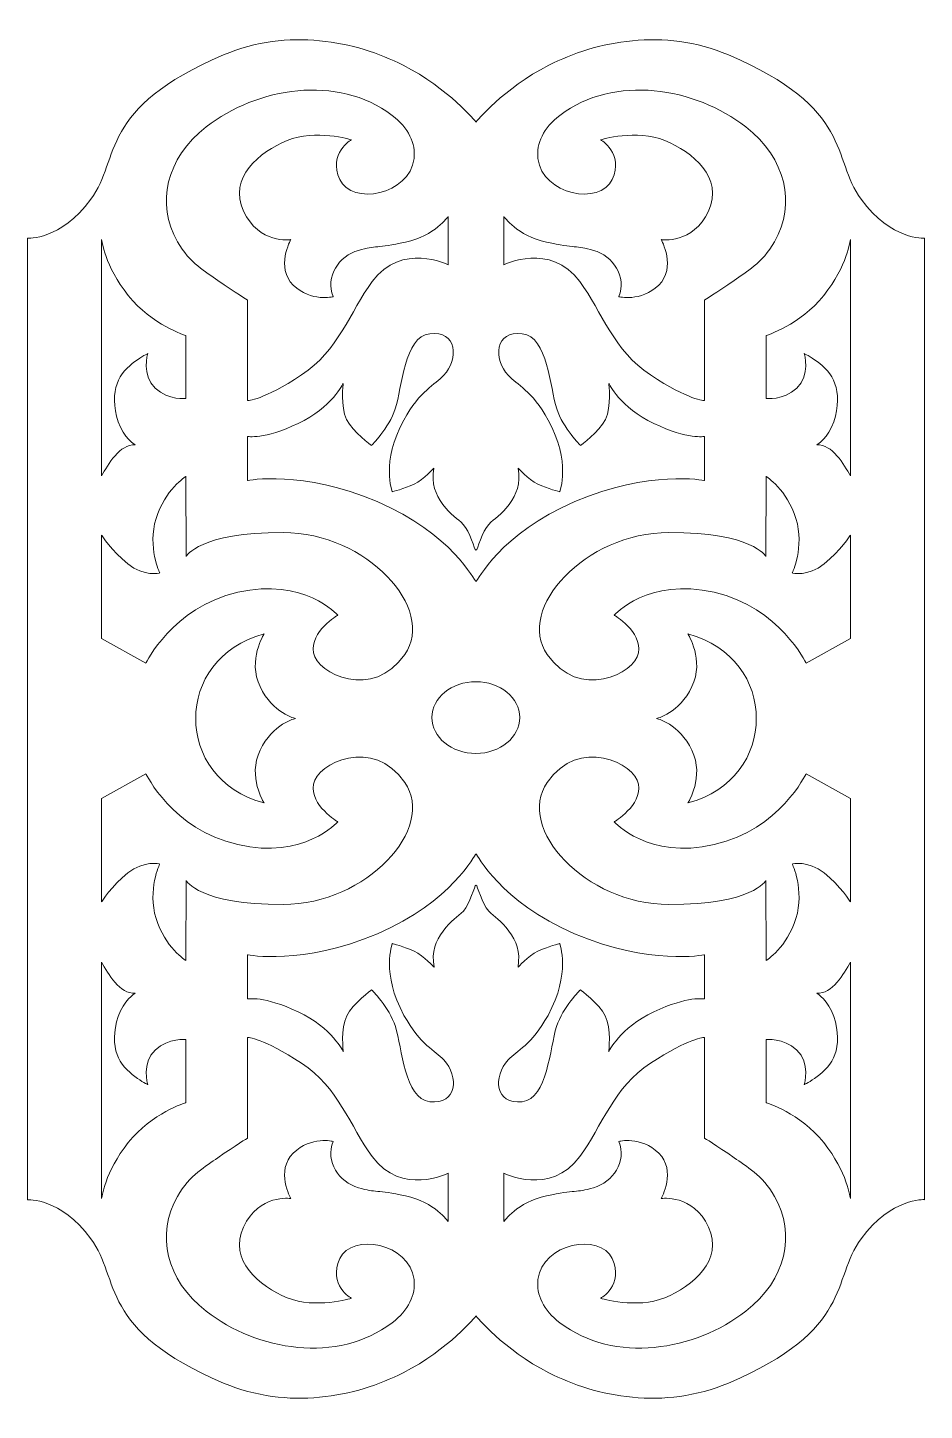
# Model space of a CAD drawing. Header units: millimetres. Extents: x -329 to 352, y -94 to 146.
# Drawn here: x 129.8 to 193.7, y -42.9 to 55.7 of the extents above; entities that cross this region are included whole.
import ezdxf

# ---------------------------------------------------------------- set-up
doc = ezdxf.new("R2010")
doc.units = ezdxf.units.MM
doc.header["$MEASUREMENT"] = 0
doc.layers.add('Layer 1', color=7, linetype='Continuous')

msp = doc.modelspace()

# ---------------------------------------------------------------- linework, layer by layer
at = {"layer": 'Layer 1', "lineweight": 9}
for points, knots in [([(161.7719, 48.9569), (161.7719, 48.9569), (159.8207, 51.3562), (156.5836, 53.0068), (156.5836, 53.0068), (153.18, 54.7407), (148.3749, 55.6844), (143.7888, 53.7413), (143.7888, 53.7413), (134.8371, 49.9479), (136.4673, 46.3799), (134.3217, 43.4518), (134.3217, 43.4518), (132.1775, 40.5248), (129.8195, 40.6737), (129.8195, 40.6762), (129.8195, 40.6762), (129.8195, 40.6762), (129.8195, -27.8409), (129.8195, -27.8409), (129.8195, -27.8409), (129.8195, -27.8409), (132.1775, -27.692), (134.3217, -30.6205), (134.3217, -30.6205), (136.4673, -33.5489), (134.8371, -37.1151), (143.7888, -40.9089), (143.7888, -40.9089), (148.3749, -42.8534), (153.18, -41.9093), (156.5836, -40.1744), (156.5836, -40.1744), (159.8207, -38.5248), (161.7719, -36.1259), (161.7719, -36.1259), (161.7719, -36.1259), (161.7719, -36.1259), (163.7231, -38.5248), (166.9602, -40.1744), (166.9602, -40.1744), (170.3642, -41.9093), (175.1693, -42.8534), (179.7555, -40.9089), (179.7555, -40.9089), (188.7072, -37.1151), (187.077, -33.5489), (189.2226, -30.6205), (189.2226, -30.6205), (191.3668, -27.692), (193.7244, -27.8395), (193.7244, -27.8395), (193.7244, -27.8395), (193.7244, -27.8395), (193.7244, 40.6748), (193.7244, 40.6748), (193.7244, 40.6748), (193.7244, 40.6723), (191.3668, 40.5248), (189.2226, 43.4518), (189.2226, 43.4518), (187.077, 46.3799), (188.7072, 49.9479), (179.7555, 53.7413), (179.7555, 53.7413), (175.1693, 55.6844), (170.3642, 54.7407), (166.9602, 53.0068), (166.9602, 53.0068), (163.7231, 51.3562), (161.7719, 48.9569), (161.7719, 48.9569)], [0, 0, 0, 0, 0.0526316, 0.0526316, 0.0526316, 0.0526316, 0.1052632, 0.1052632, 0.1052632, 0.1052632, 0.1578947, 0.1578947, 0.1578947, 0.1578947, 0.2105263, 0.2105263, 0.2105263, 0.2105263, 0.2631579, 0.2631579, 0.2631579, 0.2631579, 0.3157895, 0.3157895, 0.3157895, 0.3157895, 0.3684211, 0.3684211, 0.3684211, 0.3684211, 0.4210526, 0.4210526, 0.4210526, 0.4210526, 0.4736842, 0.4736842, 0.4736842, 0.4736842, 0.5263158, 0.5263158, 0.5263158, 0.5263158, 0.5789474, 0.5789474, 0.5789474, 0.5789474, 0.6315789, 0.6315789, 0.6315789, 0.6315789, 0.6842105, 0.6842105, 0.6842105, 0.6842105, 0.7368421, 0.7368421, 0.7368421, 0.7368421, 0.7894737, 0.7894737, 0.7894737, 0.7894737, 0.8421053, 0.8421053, 0.8421053, 0.8421053, 0.8947368, 0.8947368, 0.8947368, 0.8947368, 1, 1, 1, 1]), ([(159.7889, 38.7829), (159.7889, 38.7829), (159.7889, 42.2266), (159.7889, 42.2266), (159.7889, 42.2266), (159.7889, 42.2266), (158.841, 40.8445), (156.7406, 40.3912), (156.7406, 40.3912), (154.6405, 39.9379), (154.6917, 40.1859), (153.3934, 39.8137), (153.3934, 39.8137), (151.9961, 39.414), (151.0055, 37.9408), (151.602, 36.5146), (151.602, 36.5146), (151.602, 36.5146), (150.0269, 36.1025), (148.7496, 37.3401), (148.7496, 37.3401), (147.4736, 38.5776), (148.5651, 40.5771), (148.5651, 40.5771), (148.5651, 40.5771), (148.5651, 40.5771), (146.2995, 40.2466), (145.208, 42.6179), (145.208, 42.6179), (144.1165, 44.9896), (146.32, 46.8251), (148.3181, 47.6492), (148.3181, 47.6492), (150.3151, 48.4747), (152.8893, 47.6905), (152.8893, 47.6905), (152.8893, 47.6905), (152.8893, 47.6905), (151.2217, 46.7426), (152.0652, 44.8654), (152.0652, 44.8654), (152.9098, 42.9901), (157.0493, 43.7521), (157.358, 46.3496), (157.358, 46.3496), (157.4864, 47.4259), (156.9544, 48.5477), (155.7955, 49.4311), (155.7955, 49.4311), (151.9026, 52.3993), (146.1507, 51.4183), (142.5484, 48.6123), (142.5484, 48.6123), (139.6684, 46.369), (138.9519, 43.1403), (140.4925, 40.4325), (140.4925, 40.4325), (141.3786, 38.8754), (142.5153, 38.2883), (143.3806, 37.6752), (143.3806, 37.6752), (144.6457, 36.7792), (145.4959, 36.2722), (145.4959, 36.2722), (145.4959, 36.2722), (145.4959, 36.2722), (145.4959, 29.1024), (145.4959, 29.1024), (145.4959, 29.1024), (145.4959, 29.1024), (146.5736, 29.1214), (149.3475, 30.9364), (149.3475, 30.9364), (151.9382, 32.6301), (152.8036, 35.4358), (154.372, 37.587), (154.372, 37.587), (156.4499, 40.4368), (159.7889, 38.7829), (159.7889, 38.7829)], [0, 0, 0, 0, 0.047619, 0.047619, 0.047619, 0.047619, 0.0952381, 0.0952381, 0.0952381, 0.0952381, 0.1428571, 0.1428571, 0.1428571, 0.1428571, 0.1904762, 0.1904762, 0.1904762, 0.1904762, 0.2380952, 0.2380952, 0.2380952, 0.2380952, 0.2857143, 0.2857143, 0.2857143, 0.2857143, 0.3333333, 0.3333333, 0.3333333, 0.3333333, 0.3809524, 0.3809524, 0.3809524, 0.3809524, 0.4285714, 0.4285714, 0.4285714, 0.4285714, 0.4761905, 0.4761905, 0.4761905, 0.4761905, 0.5238095, 0.5238095, 0.5238095, 0.5238095, 0.5714286, 0.5714286, 0.5714286, 0.5714286, 0.6190476, 0.6190476, 0.6190476, 0.6190476, 0.6666667, 0.6666667, 0.6666667, 0.6666667, 0.7142857, 0.7142857, 0.7142857, 0.7142857, 0.7619048, 0.7619048, 0.7619048, 0.7619048, 0.8095238, 0.8095238, 0.8095238, 0.8095238, 0.8571429, 0.8571429, 0.8571429, 0.8571429, 0.9047619, 0.9047619, 0.9047619, 0.9047619, 1, 1, 1, 1]), ([(163.7549, 38.7829), (163.7549, 38.7829), (163.7549, 42.2266), (163.7549, 42.2266), (163.7549, 42.2266), (163.7549, 42.2266), (164.7031, 40.8445), (166.8032, 40.3912), (166.8032, 40.3912), (168.9033, 39.9379), (168.8525, 40.1859), (170.149, 39.8137), (170.149, 39.8137), (171.5477, 39.414), (172.5373, 37.9408), (171.9418, 36.5146), (171.9418, 36.5146), (171.9418, 36.5146), (173.5169, 36.1025), (174.7929, 37.3401), (174.7929, 37.3401), (176.0703, 38.5776), (174.9792, 40.5771), (174.9792, 40.5771), (174.9792, 40.5771), (174.9792, 40.5771), (177.2447, 40.2466), (178.3359, 42.6179), (178.3359, 42.6179), (179.4274, 44.9896), (177.2239, 46.8251), (175.2258, 47.6492), (175.2258, 47.6492), (173.2291, 48.4747), (170.6549, 47.6905), (170.6549, 47.6905), (170.6549, 47.6905), (170.6549, 47.6905), (172.3221, 46.7426), (171.4775, 44.8654), (171.4775, 44.8654), (170.634, 42.9901), (166.4945, 43.7521), (166.1859, 46.3496), (166.1859, 46.3496), (166.0578, 47.4259), (166.5894, 48.5477), (167.7487, 49.4311), (167.7487, 49.4311), (171.6416, 52.3993), (177.3933, 51.4183), (180.9955, 48.6123), (180.9955, 48.6123), (183.8756, 46.369), (184.5924, 43.1403), (183.0518, 40.4325), (183.0518, 40.4325), (182.1656, 38.8754), (181.0286, 38.2883), (180.1633, 37.6752), (180.1633, 37.6752), (178.8982, 36.7792), (178.048, 36.2722), (178.048, 36.2722), (178.048, 36.2722), (178.048, 36.2722), (178.048, 29.1024), (178.048, 29.1024), (178.048, 29.1024), (178.048, 29.1024), (176.9703, 29.1214), (174.1964, 30.9364), (174.1964, 30.9364), (171.6056, 32.6301), (170.7402, 35.4358), (169.1721, 37.587), (169.1721, 37.587), (167.0939, 40.4368), (163.7549, 38.7829), (163.7549, 38.7829)], [0, 0, 0, 0, 0.047619, 0.047619, 0.047619, 0.047619, 0.0952381, 0.0952381, 0.0952381, 0.0952381, 0.1428571, 0.1428571, 0.1428571, 0.1428571, 0.1904762, 0.1904762, 0.1904762, 0.1904762, 0.2380952, 0.2380952, 0.2380952, 0.2380952, 0.2857143, 0.2857143, 0.2857143, 0.2857143, 0.3333333, 0.3333333, 0.3333333, 0.3333333, 0.3809524, 0.3809524, 0.3809524, 0.3809524, 0.4285714, 0.4285714, 0.4285714, 0.4285714, 0.4761905, 0.4761905, 0.4761905, 0.4761905, 0.5238095, 0.5238095, 0.5238095, 0.5238095, 0.5714286, 0.5714286, 0.5714286, 0.5714286, 0.6190476, 0.6190476, 0.6190476, 0.6190476, 0.6666667, 0.6666667, 0.6666667, 0.6666667, 0.7142857, 0.7142857, 0.7142857, 0.7142857, 0.7619048, 0.7619048, 0.7619048, 0.7619048, 0.8095238, 0.8095238, 0.8095238, 0.8095238, 0.8571429, 0.8571429, 0.8571429, 0.8571429, 0.9047619, 0.9047619, 0.9047619, 0.9047619, 1, 1, 1, 1]), ([(141.0989, 33.7421), (141.0989, 33.7421), (141.0989, 29.2565), (141.0989, 29.2565), (141.0989, 29.2565), (141.0989, 29.2565), (139.8945, 29.0925), (138.9064, 29.9995), (138.9064, 29.9995), (137.9168, 30.9061), (138.3814, 32.4537), (138.3814, 32.4537), (138.3814, 32.4537), (138.3814, 32.4537), (136.6616, 31.6695), (136.1875, 30.3096), (136.1875, 30.3096), (135.9586, 29.6495), (135.9187, 28.6709), (136.2686, 27.603), (136.2686, 27.603), (136.6422, 26.4646), (137.4854, 25.9478), (137.4854, 25.9478), (137.4854, 25.9478), (136.3981, 26.0279), (135.5342, 24.5491), (135.089, 23.7415), (135.089, 23.7415), (135.089, 23.7415), (135.089, 40.5866), (135.089, 40.5866), (135.089, 40.5866), (135.089, 40.5866), (135.3027, 38.7004), (136.9908, 36.5975), (136.9908, 36.5975), (138.6788, 34.4946), (141.0989, 33.7421), (141.0989, 33.7421)], [0, 0, 0, 0, 0.0909091, 0.0909091, 0.0909091, 0.0909091, 0.1818182, 0.1818182, 0.1818182, 0.1818182, 0.2727273, 0.2727273, 0.2727273, 0.2727273, 0.3636364, 0.3636364, 0.3636364, 0.3636364, 0.4545455, 0.4545455, 0.4545455, 0.4545455, 0.5454545, 0.5454545, 0.5454545, 0.5454545, 0.6363636, 0.6363636, 0.6363636, 0.6363636, 0.7272727, 0.7272727, 0.7272727, 0.7272727, 0.8181818, 0.8181818, 0.8181818, 0.8181818, 1, 1, 1, 1]), ([(182.444, 29.2565), (182.444, 29.2565), (182.444, 33.7421), (182.444, 33.7421), (182.444, 33.7421), (182.444, 33.7421), (184.8637, 34.4946), (186.5531, 36.5975), (186.5531, 36.5975), (188.2412, 38.7004), (188.455, 40.5866), (188.455, 40.5866), (188.455, 40.5866), (188.455, 40.5866), (188.455, 23.7415), (188.455, 23.7415), (188.455, 23.7415), (188.0098, 24.5491), (187.1458, 26.0279), (186.0585, 25.9478), (186.0585, 25.9478), (186.0585, 25.9478), (186.902, 26.4646), (187.2739, 27.603), (187.2739, 27.603), (187.6252, 28.6709), (187.5854, 29.6495), (187.3568, 30.3096), (187.3568, 30.3096), (186.8826, 31.6695), (185.1628, 32.4537), (185.1628, 32.4537), (185.1628, 32.4537), (185.1628, 32.4537), (185.6271, 30.9061), (184.6379, 29.9995), (184.6379, 29.9995), (183.6498, 29.0925), (182.444, 29.2565), (182.444, 29.2565)], [0, 0, 0, 0, 0.0909091, 0.0909091, 0.0909091, 0.0909091, 0.1818182, 0.1818182, 0.1818182, 0.1818182, 0.2727273, 0.2727273, 0.2727273, 0.2727273, 0.3636364, 0.3636364, 0.3636364, 0.3636364, 0.4545455, 0.4545455, 0.4545455, 0.4545455, 0.5454545, 0.5454545, 0.5454545, 0.5454545, 0.6363636, 0.6363636, 0.6363636, 0.6363636, 0.7272727, 0.7272727, 0.7272727, 0.7272727, 0.8181818, 0.8181818, 0.8181818, 0.8181818, 1, 1, 1, 1]), ([(161.7719, 18.4432), (161.6618, 18.4432), (161.3338, 19.8007), (160.8596, 20.2882), (160.8596, 20.2882), (160.467, 20.6907), (159.9611, 20.9539), (159.4115, 21.7131), (159.4115, 21.7131), (158.8795, 22.4437), (158.586, 23.1379), (158.7691, 24.2986), (158.7691, 24.2986), (158.7691, 24.2986), (158.0787, 23.4935), (157.358, 23.1545), (157.358, 23.1545), (156.6376, 22.8144), (155.8036, 22.6077), (155.8036, 22.6077), (155.8036, 22.6077), (155.8036, 22.6077), (154.9795, 24.7519), (156.6277, 27.7216), (156.6277, 27.7216), (157.8116, 29.8548), (158.8449, 30.2351), (159.4651, 30.8991), (159.4651, 30.8991), (160.5732, 32.0858), (160.4158, 34.1196), (158.4703, 33.8758), (158.4703, 33.8758), (156.6457, 33.6472), (156.5078, 30.0379), (156.0202, 28.5249), (156.0202, 28.5249), (155.5665, 27.1233), (154.3209, 25.9065), (154.3209, 25.9065), (154.3209, 25.9065), (154.3209, 25.9065), (153.0022, 26.8548), (152.5503, 27.7629), (152.5503, 27.7629), (152.0966, 28.6695), (152.3019, 30.3191), (152.3019, 30.3191), (152.3019, 30.3191), (152.3019, 30.3191), (151.5195, 28.6282), (149.09, 27.4736), (149.09, 27.4736), (146.659, 26.3186), (145.485, 26.5542), (145.485, 26.5542), (145.485, 26.5542), (145.485, 26.5542), (145.485, 23.4124), (145.485, 23.4124), (145.485, 23.4124), (145.485, 23.4124), (149.4195, 24.1744), (154.7329, 21.906), (154.7329, 21.906), (160.0454, 19.638), (161.6936, 16.2161), (161.7719, 16.2161), (161.7719, 16.2161), (161.8506, 16.2161), (163.4973, 19.638), (168.8109, 21.906), (168.8109, 21.906), (174.1248, 24.1744), (178.0575, 23.4124), (178.0575, 23.4124), (178.0575, 23.4124), (178.0575, 23.4124), (178.0575, 26.5542), (178.0575, 26.5542), (178.0575, 26.5542), (178.0575, 26.5542), (176.8849, 26.3186), (174.4539, 27.4736), (174.4539, 27.4736), (172.0247, 28.6282), (171.2419, 30.3191), (171.2419, 30.3191), (171.2419, 30.3191), (171.2419, 30.3191), (171.4472, 28.6695), (170.9939, 27.7629), (170.9939, 27.7629), (170.542, 26.8548), (169.2229, 25.9065), (169.2229, 25.9065), (169.2229, 25.9065), (169.2229, 25.9065), (167.9773, 27.1233), (167.5239, 28.5249), (167.5239, 28.5249), (167.0361, 30.0379), (166.8981, 33.6472), (165.0739, 33.8758), (165.0739, 33.8758), (163.128, 34.1196), (162.971, 32.0858), (164.0787, 30.8991), (164.0787, 30.8991), (164.6989, 30.2351), (165.7325, 29.8548), (166.9161, 27.7216), (166.9161, 27.7216), (168.5643, 24.7519), (167.7402, 22.6077), (167.7402, 22.6077), (167.7402, 22.6077), (167.7402, 22.6077), (166.9066, 22.8144), (166.1859, 23.1545), (166.1859, 23.1545), (165.4651, 23.4935), (164.7748, 24.2986), (164.7748, 24.2986), (164.7748, 24.2986), (164.9578, 23.1379), (164.6633, 22.4437), (164.1327, 21.7131), (164.1327, 21.7131), (163.5827, 20.9539), (163.0768, 20.6907), (162.6842, 20.2882), (162.6842, 20.2882), (162.2101, 19.8007), (161.8809, 18.4432), (161.7719, 18.4432)], [0, 0, 0, 0, 0.0285714, 0.0285714, 0.0285714, 0.0285714, 0.0571429, 0.0571429, 0.0571429, 0.0571429, 0.0857143, 0.0857143, 0.0857143, 0.0857143, 0.1142857, 0.1142857, 0.1142857, 0.1142857, 0.1428571, 0.1428571, 0.1428571, 0.1428571, 0.1714286, 0.1714286, 0.1714286, 0.1714286, 0.2, 0.2, 0.2, 0.2, 0.2285714, 0.2285714, 0.2285714, 0.2285714, 0.2571429, 0.2571429, 0.2571429, 0.2571429, 0.2857143, 0.2857143, 0.2857143, 0.2857143, 0.3142857, 0.3142857, 0.3142857, 0.3142857, 0.3428571, 0.3428571, 0.3428571, 0.3428571, 0.3714286, 0.3714286, 0.3714286, 0.3714286, 0.4, 0.4, 0.4, 0.4, 0.4285714, 0.4285714, 0.4285714, 0.4285714, 0.4571429, 0.4571429, 0.4571429, 0.4571429, 0.4857143, 0.4857143, 0.4857143, 0.4857143, 0.5142857, 0.5142857, 0.5142857, 0.5142857, 0.5428571, 0.5428571, 0.5428571, 0.5428571, 0.5714286, 0.5714286, 0.5714286, 0.5714286, 0.6, 0.6, 0.6, 0.6, 0.6285714, 0.6285714, 0.6285714, 0.6285714, 0.6571429, 0.6571429, 0.6571429, 0.6571429, 0.6857143, 0.6857143, 0.6857143, 0.6857143, 0.7142857, 0.7142857, 0.7142857, 0.7142857, 0.7428571, 0.7428571, 0.7428571, 0.7428571, 0.7714286, 0.7714286, 0.7714286, 0.7714286, 0.8, 0.8, 0.8, 0.8, 0.8285714, 0.8285714, 0.8285714, 0.8285714, 0.8571429, 0.8571429, 0.8571429, 0.8571429, 0.8857143, 0.8857143, 0.8857143, 0.8857143, 0.9142857, 0.9142857, 0.9142857, 0.9142857, 0.9428571, 0.9428571, 0.9428571, 0.9428571, 1, 1, 1, 1]), ([(141.0989, 23.7112), (141.0989, 23.7112), (141.1098, 17.9994), (141.1098, 17.9994), (141.1098, 17.9994), (141.1098, 17.9994), (142.0538, 19.7287), (148.0246, 19.7082), (148.0246, 19.7082), (153.997, 19.6874), (158.9444, 14.2885), (156.6993, 11.0101), (156.6993, 11.0101), (154.4546, 7.7318), (150.4389, 9.6071), (150.1923, 11.1326), (150.1923, 11.1326), (149.9443, 12.6594), (151.9216, 13.8144), (151.9216, 13.8144), (151.9216, 13.8144), (151.9216, 13.8144), (149.4911, 16.5361), (144.796, 15.4432), (144.796, 15.4432), (140.1012, 14.3488), (138.2477, 10.3914), (138.2477, 10.3914), (138.2477, 10.3914), (138.2477, 10.3914), (135.089, 12.144), (135.089, 12.144), (135.089, 12.144), (135.089, 12.144), (135.089, 19.5248), (135.089, 19.5248), (135.089, 19.5248), (135.089, 19.5248), (135.8072, 18.3906), (136.9604, 17.4635), (136.9604, 17.4635), (138.114, 16.5346), (139.2355, 16.8239), (139.2355, 16.8239), (139.2355, 16.8239), (139.2355, 16.8239), (138.3497, 18.6594), (138.9684, 20.7002), (138.9684, 20.7002), (139.5858, 22.7411), (141.1003, 23.7112), (141.1003, 23.7112), (141.1003, 23.7112), (141.1003, 23.7112), (141.0989, 23.7112), (141.0989, 23.7112)], [0, 0, 0, 0, 0.0666667, 0.0666667, 0.0666667, 0.0666667, 0.1333333, 0.1333333, 0.1333333, 0.1333333, 0.2, 0.2, 0.2, 0.2, 0.2666667, 0.2666667, 0.2666667, 0.2666667, 0.3333333, 0.3333333, 0.3333333, 0.3333333, 0.4, 0.4, 0.4, 0.4, 0.4666667, 0.4666667, 0.4666667, 0.4666667, 0.5333333, 0.5333333, 0.5333333, 0.5333333, 0.6, 0.6, 0.6, 0.6, 0.6666667, 0.6666667, 0.6666667, 0.6666667, 0.7333333, 0.7333333, 0.7333333, 0.7333333, 0.8, 0.8, 0.8, 0.8, 0.8666667, 0.8666667, 0.8666667, 0.8666667, 1, 1, 1, 1]), ([(182.444, 23.7112), (182.444, 23.7112), (182.4345, 17.9994), (182.4345, 17.9994), (182.4345, 17.9994), (182.4345, 17.9994), (181.4904, 19.7287), (175.5179, 19.7082), (175.5179, 19.7082), (169.5454, 19.6874), (164.5998, 14.2885), (166.8445, 11.0101), (166.8445, 11.0101), (169.0892, 7.7318), (173.1049, 9.6071), (173.3515, 11.1326), (173.3515, 11.1326), (173.5998, 12.6594), (171.6222, 13.8144), (171.6222, 13.8144), (171.6222, 13.8144), (171.6222, 13.8144), (174.0517, 16.5361), (178.7479, 15.4432), (178.7479, 15.4432), (183.443, 14.3488), (185.2965, 10.3914), (185.2965, 10.3914), (185.2965, 10.3914), (185.2965, 10.3914), (188.455, 12.144), (188.455, 12.144), (188.455, 12.144), (188.455, 12.144), (188.455, 19.5248), (188.455, 19.5248), (188.455, 19.5248), (188.455, 19.5248), (187.7371, 18.3906), (186.5835, 17.4635), (186.5835, 17.4635), (185.4302, 16.5346), (184.3084, 16.8239), (184.3084, 16.8239), (184.3084, 16.8239), (184.3084, 16.8239), (185.1946, 18.6594), (184.5758, 20.7002), (184.5758, 20.7002), (183.9585, 22.7411), (182.444, 23.7112), (182.444, 23.7112)], [0, 0, 0, 0, 0.0714286, 0.0714286, 0.0714286, 0.0714286, 0.1428571, 0.1428571, 0.1428571, 0.1428571, 0.2142857, 0.2142857, 0.2142857, 0.2142857, 0.2857143, 0.2857143, 0.2857143, 0.2857143, 0.3571429, 0.3571429, 0.3571429, 0.3571429, 0.4285714, 0.4285714, 0.4285714, 0.4285714, 0.5, 0.5, 0.5, 0.5, 0.5714286, 0.5714286, 0.5714286, 0.5714286, 0.6428571, 0.6428571, 0.6428571, 0.6428571, 0.7142857, 0.7142857, 0.7142857, 0.7142857, 0.7857143, 0.7857143, 0.7857143, 0.7857143, 0.8571429, 0.8571429, 0.8571429, 0.8571429, 1, 1, 1, 1]), ([(146.6703, 12.4735), (146.6703, 12.4735), (145.4754, 10.6172), (146.3821, 8.721), (146.3821, 8.721), (147.2877, 6.8234), (148.915, 6.4321), (148.915, 6.453), (148.915, 6.453), (148.915, 6.4734), (147.2877, 6.0808), (146.3821, 4.1846), (146.3821, 4.1846), (145.4754, 2.287), (146.6703, 0.4321), (146.6703, 0.4321), (146.6703, 0.4321), (140.1714, 2.1314), (140.1714, 10.7731), (146.6703, 12.4735)], [0, 0, 0, 0, 0.1666667, 0.1666667, 0.1666667, 0.1666667, 0.3333333, 0.3333333, 0.3333333, 0.3333333, 0.5, 0.5, 0.5, 0.5, 0.6666667, 0.6666667, 0.6666667, 0.6666667, 1, 1, 1, 1]), ([(176.874, 12.4735), (176.874, 12.4735), (178.0688, 10.6172), (177.1618, 8.721), (177.1618, 8.721), (176.2566, 6.8234), (174.6292, 6.4321), (174.6292, 6.453), (174.6292, 6.453), (174.6292, 6.4734), (176.2566, 6.0808), (177.1618, 4.1846), (177.1618, 4.1846), (178.0688, 2.287), (176.874, 0.4321), (176.874, 0.4321), (176.874, 0.4321), (183.3728, 2.1314), (183.3728, 10.7731), (176.874, 12.4735)], [0, 0, 0, 0, 0.1666667, 0.1666667, 0.1666667, 0.1666667, 0.3333333, 0.3333333, 0.3333333, 0.3333333, 0.5, 0.5, 0.5, 0.5, 0.6666667, 0.6666667, 0.6666667, 0.6666667, 1, 1, 1, 1]), ([(161.7624, 9.0737), (163.4903, 9.0737), (164.8905, 7.93), (164.8905, 6.5189), (164.8905, 6.5189), (164.8905, 5.1078), (163.4903, 3.9641), (161.7624, 3.9641), (161.7624, 3.9641), (160.0341, 3.9641), (158.6329, 5.1078), (158.6329, 6.5189), (158.6329, 6.5189), (158.6329, 7.93), (160.0341, 9.0737), (161.7624, 9.0737)], [0, 0, 0, 0, 0.2, 0.2, 0.2, 0.2, 0.4, 0.4, 0.4, 0.4, 0.6, 0.6, 0.6, 0.6, 1, 1, 1, 1]), ([(141.0989, -10.8056), (141.0989, -10.8056), (141.1098, -5.0938), (141.1098, -5.0938), (141.1098, -5.0938), (141.1098, -5.0938), (142.0538, -6.8245), (148.0246, -6.8041), (148.0246, -6.8041), (153.997, -6.7833), (158.9444, -1.3826), (156.6993, 1.8958), (156.6993, 1.8958), (154.4546, 5.1741), (150.4389, 3.2984), (150.1923, 1.7716), (150.1923, 1.7716), (149.9443, 0.2462), (151.9216, -0.9088), (151.9216, -0.9088), (151.9216, -0.9088), (151.9216, -0.9088), (149.4911, -3.6301), (144.796, -2.5376), (144.796, -2.5376), (140.1012, -1.4447), (138.2477, 2.5146), (138.2477, 2.5146), (138.2477, 2.5146), (138.2477, 2.5146), (135.089, 0.7616), (135.089, 0.7616), (135.089, 0.7616), (135.089, 0.7616), (135.089, -6.6192), (135.089, -6.6192), (135.089, -6.6192), (135.089, -6.6192), (135.8072, -5.4864), (136.9604, -4.5576), (136.9604, -4.5576), (138.114, -3.6301), (139.2355, -3.9184), (139.2355, -3.9184), (139.2355, -3.9184), (139.2355, -3.9184), (138.3497, -5.7539), (138.9684, -7.7947), (138.9684, -7.7947), (139.5858, -9.8369), (141.1003, -10.8056), (141.1003, -10.8056), (141.1003, -10.8056), (141.1003, -10.8056), (141.0989, -10.8056), (141.0989, -10.8056)], [0, 0, 0, 0, 0.0666667, 0.0666667, 0.0666667, 0.0666667, 0.1333333, 0.1333333, 0.1333333, 0.1333333, 0.2, 0.2, 0.2, 0.2, 0.2666667, 0.2666667, 0.2666667, 0.2666667, 0.3333333, 0.3333333, 0.3333333, 0.3333333, 0.4, 0.4, 0.4, 0.4, 0.4666667, 0.4666667, 0.4666667, 0.4666667, 0.5333333, 0.5333333, 0.5333333, 0.5333333, 0.6, 0.6, 0.6, 0.6, 0.6666667, 0.6666667, 0.6666667, 0.6666667, 0.7333333, 0.7333333, 0.7333333, 0.7333333, 0.8, 0.8, 0.8, 0.8, 0.8666667, 0.8666667, 0.8666667, 0.8666667, 1, 1, 1, 1]), ([(182.444, -10.8056), (182.444, -10.8056), (182.4345, -5.0938), (182.4345, -5.0938), (182.4345, -5.0938), (182.4345, -5.0938), (181.4904, -6.8245), (175.5179, -6.8041), (175.5179, -6.8041), (169.5454, -6.7833), (164.5998, -1.3826), (166.8445, 1.8958), (166.8445, 1.8958), (169.0892, 5.1741), (173.1049, 3.2984), (173.3515, 1.7716), (173.3515, 1.7716), (173.5998, 0.2462), (171.6222, -0.9088), (171.6222, -0.9088), (171.6222, -0.9088), (171.6222, -0.9088), (174.0517, -3.6301), (178.7479, -2.5376), (178.7479, -2.5376), (183.443, -1.4447), (185.2965, 2.5146), (185.2965, 2.5146), (185.2965, 2.5146), (185.2965, 2.5146), (188.455, 0.7616), (188.455, 0.7616), (188.455, 0.7616), (188.455, 0.7616), (188.455, -6.6192), (188.455, -6.6192), (188.455, -6.6192), (188.455, -6.6192), (187.7371, -5.4864), (186.5835, -4.5576), (186.5835, -4.5576), (185.4302, -3.6301), (184.3084, -3.9184), (184.3084, -3.9184), (184.3084, -3.9184), (184.3084, -3.9184), (185.1946, -5.7539), (184.5758, -7.7947), (184.5758, -7.7947), (183.9585, -9.8369), (182.444, -10.8056), (182.444, -10.8056)], [0, 0, 0, 0, 0.0714286, 0.0714286, 0.0714286, 0.0714286, 0.1428571, 0.1428571, 0.1428571, 0.1428571, 0.2142857, 0.2142857, 0.2142857, 0.2142857, 0.2857143, 0.2857143, 0.2857143, 0.2857143, 0.3571429, 0.3571429, 0.3571429, 0.3571429, 0.4285714, 0.4285714, 0.4285714, 0.4285714, 0.5, 0.5, 0.5, 0.5, 0.5714286, 0.5714286, 0.5714286, 0.5714286, 0.6428571, 0.6428571, 0.6428571, 0.6428571, 0.7142857, 0.7142857, 0.7142857, 0.7142857, 0.7857143, 0.7857143, 0.7857143, 0.7857143, 0.8571429, 0.8571429, 0.8571429, 0.8571429, 1, 1, 1, 1]), ([(161.7719, -3.1976), (161.7045, -3.1976), (160.0563, -6.6192), (154.7425, -8.8876), (154.7425, -8.8876), (149.4304, -11.1556), (145.4959, -10.3936), (145.4959, -10.3936), (145.4959, -10.3936), (145.4959, -10.3936), (145.4959, -13.5358), (145.4959, -13.5358), (145.4959, -13.5358), (145.4959, -13.5358), (146.6703, -13.3001), (149.0995, -14.4548), (149.0995, -14.4548), (151.5304, -15.6094), (152.3132, -17.3003), (152.3132, -17.3003), (152.3132, -17.3003), (152.3132, -17.3003), (152.1065, -15.651), (152.5598, -14.744), (152.5598, -14.744), (153.0131, -13.836), (154.3304, -12.8881), (154.3304, -12.8881), (154.3304, -12.8881), (154.3304, -12.8881), (155.5778, -14.1048), (156.0297, -15.506), (156.0297, -15.506), (156.519, -17.0195), (156.6566, -20.6284), (158.4812, -20.857), (158.4812, -20.857), (160.4257, -21.1011), (160.5827, -19.067), (159.4746, -17.8806), (159.4746, -17.8806), (158.8562, -17.2163), (157.8226, -16.836), (156.6376, -14.7028), (156.6376, -14.7028), (154.9908, -11.7331), (155.8135, -9.5889), (155.8135, -9.5889), (155.8135, -9.5889), (155.8135, -9.5889), (156.6485, -9.7956), (157.3692, -10.1361), (157.3692, -10.1361), (158.09, -10.4751), (158.7789, -11.2798), (158.7789, -11.2798), (158.7789, -11.2798), (158.5955, -10.1195), (158.8904, -9.4249), (159.421, -8.6946), (159.421, -8.6946), (159.9724, -7.9354), (160.4779, -7.6719), (160.8695, -7.2697), (160.8695, -7.2697), (161.3433, -6.7818), (161.6728, -5.4244), (161.7719, -5.4244), (161.7719, -5.4244), (161.871, -5.4244), (162.1991, -6.7818), (162.6747, -7.2697), (162.6747, -7.2697), (163.0659, -7.6719), (163.5718, -7.9354), (164.1228, -8.6946), (164.1228, -8.6946), (164.6534, -9.4249), (164.9483, -10.1195), (164.7652, -11.2798), (164.7652, -11.2798), (164.7652, -11.2798), (165.4542, -10.4751), (166.1749, -10.1361), (166.1749, -10.1361), (166.8957, -9.7956), (167.7293, -9.5889), (167.7293, -9.5889), (167.7293, -9.5889), (167.7293, -9.5889), (168.5534, -11.7331), (166.9066, -14.7028), (166.9066, -14.7028), (165.7216, -16.836), (164.688, -17.2163), (164.0678, -17.8806), (164.0678, -17.8806), (162.9597, -19.067), (163.1185, -21.1011), (165.0626, -20.857), (165.0626, -20.857), (166.8872, -20.6284), (167.0251, -17.0195), (167.513, -15.506), (167.513, -15.506), (167.9663, -14.1048), (169.212, -12.8881), (169.212, -12.8881), (169.212, -12.8881), (169.212, -12.8881), (170.5307, -13.836), (170.984, -14.744), (170.984, -14.744), (171.4363, -15.651), (171.2309, -17.3003), (171.2309, -17.3003), (171.2309, -17.3003), (171.2309, -17.3003), (172.0134, -15.6094), (174.443, -14.4548), (174.443, -14.4548), (176.874, -13.3001), (178.048, -13.5358), (178.048, -13.5358), (178.048, -13.5358), (178.048, -13.5358), (178.048, -10.3936), (178.048, -10.3936), (178.048, -10.3936), (178.048, -10.3936), (174.1138, -11.1556), (168.8014, -8.8876), (168.8014, -8.8876), (163.4875, -6.6192), (161.8396, -3.1976), (161.7719, -3.1976)], [0, 0, 0, 0, 0.0285714, 0.0285714, 0.0285714, 0.0285714, 0.0571429, 0.0571429, 0.0571429, 0.0571429, 0.0857143, 0.0857143, 0.0857143, 0.0857143, 0.1142857, 0.1142857, 0.1142857, 0.1142857, 0.1428571, 0.1428571, 0.1428571, 0.1428571, 0.1714286, 0.1714286, 0.1714286, 0.1714286, 0.2, 0.2, 0.2, 0.2, 0.2285714, 0.2285714, 0.2285714, 0.2285714, 0.2571429, 0.2571429, 0.2571429, 0.2571429, 0.2857143, 0.2857143, 0.2857143, 0.2857143, 0.3142857, 0.3142857, 0.3142857, 0.3142857, 0.3428571, 0.3428571, 0.3428571, 0.3428571, 0.3714286, 0.3714286, 0.3714286, 0.3714286, 0.4, 0.4, 0.4, 0.4, 0.4285714, 0.4285714, 0.4285714, 0.4285714, 0.4571429, 0.4571429, 0.4571429, 0.4571429, 0.4857143, 0.4857143, 0.4857143, 0.4857143, 0.5142857, 0.5142857, 0.5142857, 0.5142857, 0.5428571, 0.5428571, 0.5428571, 0.5428571, 0.5714286, 0.5714286, 0.5714286, 0.5714286, 0.6, 0.6, 0.6, 0.6, 0.6285714, 0.6285714, 0.6285714, 0.6285714, 0.6571429, 0.6571429, 0.6571429, 0.6571429, 0.6857143, 0.6857143, 0.6857143, 0.6857143, 0.7142857, 0.7142857, 0.7142857, 0.7142857, 0.7428571, 0.7428571, 0.7428571, 0.7428571, 0.7714286, 0.7714286, 0.7714286, 0.7714286, 0.8, 0.8, 0.8, 0.8, 0.8285714, 0.8285714, 0.8285714, 0.8285714, 0.8571429, 0.8571429, 0.8571429, 0.8571429, 0.8857143, 0.8857143, 0.8857143, 0.8857143, 0.9142857, 0.9142857, 0.9142857, 0.9142857, 0.9428571, 0.9428571, 0.9428571, 0.9428571, 1, 1, 1, 1]), ([(141.0989, -20.9191), (141.0989, -20.9191), (141.0989, -16.4349), (141.0989, -16.4349), (141.0989, -16.4349), (141.0989, -16.4349), (139.8945, -16.2698), (138.9064, -17.1764), (138.9064, -17.1764), (137.9168, -18.0845), (138.3814, -19.6307), (138.3814, -19.6307), (138.3814, -19.6307), (138.3814, -19.6307), (136.6616, -18.8465), (136.1875, -17.4865), (136.1875, -17.4865), (135.9586, -16.8265), (135.9187, -15.8479), (136.2686, -14.78), (136.2686, -14.78), (136.6422, -13.643), (137.4854, -13.1248), (137.4854, -13.1248), (137.4854, -13.1248), (136.3981, -13.2049), (135.5342, -11.7264), (135.089, -10.9189), (135.089, -10.9189), (135.089, -10.9189), (135.089, -27.7651), (135.089, -27.7651), (135.089, -27.7651), (135.089, -27.7651), (135.3027, -25.8774), (136.9908, -23.7744), (136.9908, -23.7744), (138.6788, -21.6715), (141.0989, -20.9191), (141.0989, -20.9191)], [0, 0, 0, 0, 0.0909091, 0.0909091, 0.0909091, 0.0909091, 0.1818182, 0.1818182, 0.1818182, 0.1818182, 0.2727273, 0.2727273, 0.2727273, 0.2727273, 0.3636364, 0.3636364, 0.3636364, 0.3636364, 0.4545455, 0.4545455, 0.4545455, 0.4545455, 0.5454545, 0.5454545, 0.5454545, 0.5454545, 0.6363636, 0.6363636, 0.6363636, 0.6363636, 0.7272727, 0.7272727, 0.7272727, 0.7272727, 0.8181818, 0.8181818, 0.8181818, 0.8181818, 1, 1, 1, 1]), ([(182.444, -20.9191), (182.444, -20.9191), (182.444, -16.4349), (182.444, -16.4349), (182.444, -16.4349), (182.444, -16.4349), (183.6498, -16.2698), (184.6379, -17.1764), (184.6379, -17.1764), (185.6271, -18.0845), (185.1628, -19.6307), (185.1628, -19.6307), (185.1628, -19.6307), (185.1628, -19.6307), (186.8826, -18.8465), (187.3568, -17.4865), (187.3568, -17.4865), (187.5854, -16.8265), (187.6252, -15.8479), (187.2739, -14.78), (187.2739, -14.78), (186.902, -13.643), (186.0585, -13.1248), (186.0585, -13.1248), (186.0585, -13.1248), (187.1458, -13.2049), (188.0098, -11.7264), (188.455, -10.9189), (188.455, -10.9189), (188.455, -10.9189), (188.455, -27.7651), (188.455, -27.7651), (188.455, -27.7651), (188.455, -27.7651), (188.2412, -25.8774), (186.5531, -23.7744), (186.5531, -23.7744), (184.8637, -21.6715), (182.444, -20.9191), (182.444, -20.9191)], [0, 0, 0, 0, 0.0909091, 0.0909091, 0.0909091, 0.0909091, 0.1818182, 0.1818182, 0.1818182, 0.1818182, 0.2727273, 0.2727273, 0.2727273, 0.2727273, 0.3636364, 0.3636364, 0.3636364, 0.3636364, 0.4545455, 0.4545455, 0.4545455, 0.4545455, 0.5454545, 0.5454545, 0.5454545, 0.5454545, 0.6363636, 0.6363636, 0.6363636, 0.6363636, 0.7272727, 0.7272727, 0.7272727, 0.7272727, 0.8181818, 0.8181818, 0.8181818, 0.8181818, 1, 1, 1, 1]), ([(145.4959, -16.2793), (145.4959, -16.2793), (145.4959, -23.4506), (145.4959, -23.4506), (145.4959, -23.4506), (145.4959, -23.4506), (144.6457, -23.9565), (143.3806, -24.8522), (143.3806, -24.8522), (142.5153, -25.4653), (141.3786, -26.0523), (140.4925, -27.6095), (140.4925, -27.6095), (138.9519, -30.3174), (139.6684, -33.546), (142.5484, -35.7897), (142.5484, -35.7897), (146.1507, -38.5953), (151.9026, -39.5764), (155.7955, -36.6082), (155.7955, -36.6082), (156.9544, -35.7248), (157.4864, -34.603), (157.358, -33.528), (157.358, -33.528), (157.0493, -30.9291), (152.9098, -30.1671), (152.0652, -32.0425), (152.0652, -32.0425), (151.2217, -33.9196), (152.8893, -34.8675), (152.8893, -34.8675), (152.8893, -34.8675), (152.8893, -34.8675), (150.3151, -35.6518), (148.3181, -34.8263), (148.3181, -34.8263), (146.32, -34.0022), (144.1165, -32.1667), (145.208, -29.795), (145.208, -29.795), (146.2995, -27.425), (148.5651, -27.7541), (148.5651, -27.7541), (148.5651, -27.7541), (148.5651, -27.7541), (147.4736, -25.7546), (148.7496, -24.517), (148.7496, -24.517), (150.0269, -23.2799), (151.602, -23.6919), (151.602, -23.6919), (151.602, -23.6919), (151.0055, -25.1182), (151.9961, -26.591), (153.3934, -26.9907), (153.3934, -26.9907), (154.6917, -27.3629), (154.6405, -27.1149), (156.7406, -27.5682), (156.7406, -27.5682), (158.841, -28.023), (159.7889, -29.4037), (159.7889, -29.4037), (159.7889, -29.4037), (159.7889, -29.4037), (159.7889, -25.9599), (159.7889, -25.9599), (159.7889, -25.9599), (159.7889, -25.9599), (156.4499, -27.6137), (154.372, -24.764), (154.372, -24.764), (152.8036, -22.6128), (151.9382, -19.8071), (149.3475, -18.1134), (149.3475, -18.1134), (146.5736, -16.2987), (145.4959, -16.2793), (145.4959, -16.2793)], [0, 0, 0, 0, 0.047619, 0.047619, 0.047619, 0.047619, 0.0952381, 0.0952381, 0.0952381, 0.0952381, 0.1428571, 0.1428571, 0.1428571, 0.1428571, 0.1904762, 0.1904762, 0.1904762, 0.1904762, 0.2380952, 0.2380952, 0.2380952, 0.2380952, 0.2857143, 0.2857143, 0.2857143, 0.2857143, 0.3333333, 0.3333333, 0.3333333, 0.3333333, 0.3809524, 0.3809524, 0.3809524, 0.3809524, 0.4285714, 0.4285714, 0.4285714, 0.4285714, 0.4761905, 0.4761905, 0.4761905, 0.4761905, 0.5238095, 0.5238095, 0.5238095, 0.5238095, 0.5714286, 0.5714286, 0.5714286, 0.5714286, 0.6190476, 0.6190476, 0.6190476, 0.6190476, 0.6666667, 0.6666667, 0.6666667, 0.6666667, 0.7142857, 0.7142857, 0.7142857, 0.7142857, 0.7619048, 0.7619048, 0.7619048, 0.7619048, 0.8095238, 0.8095238, 0.8095238, 0.8095238, 0.8571429, 0.8571429, 0.8571429, 0.8571429, 0.9047619, 0.9047619, 0.9047619, 0.9047619, 1, 1, 1, 1]), ([(163.7549, -25.9599), (163.7549, -25.9599), (163.7549, -29.4037), (163.7549, -29.4037), (163.7549, -29.4037), (163.7549, -29.4037), (164.7031, -28.023), (166.8032, -27.5682), (166.8032, -27.5682), (168.9033, -27.1149), (168.8525, -27.3629), (170.149, -26.9907), (170.149, -26.9907), (171.5477, -26.591), (172.5373, -25.1182), (171.9418, -23.6919), (171.9418, -23.6919), (171.9418, -23.6919), (173.5169, -23.2799), (174.7929, -24.517), (174.7929, -24.517), (176.0703, -25.7546), (174.9792, -27.7541), (174.9792, -27.7541), (174.9792, -27.7541), (174.9792, -27.7541), (177.2447, -27.425), (178.3359, -29.795), (178.3359, -29.795), (179.4274, -32.1667), (177.2239, -34.0022), (175.2258, -34.8263), (175.2258, -34.8263), (173.2291, -35.6518), (170.6549, -34.8675), (170.6549, -34.8675), (170.6549, -34.8675), (170.6549, -34.8675), (172.3221, -33.9196), (171.4775, -32.0425), (171.4775, -32.0425), (170.634, -30.1671), (166.4945, -30.9291), (166.1859, -33.528), (166.1859, -33.528), (166.0578, -34.603), (166.5894, -35.7248), (167.7487, -36.6082), (167.7487, -36.6082), (171.6416, -39.5764), (177.3933, -38.5953), (180.9955, -35.7897), (180.9955, -35.7897), (183.8756, -33.546), (184.5924, -30.3174), (183.0518, -27.6095), (183.0518, -27.6095), (182.1656, -26.0523), (181.0286, -25.4653), (180.1633, -24.8522), (180.1633, -24.8522), (178.8982, -23.9565), (178.048, -23.4506), (178.048, -23.4506), (178.048, -23.4506), (178.048, -23.4506), (178.048, -16.2793), (178.048, -16.2793), (178.048, -16.2793), (178.048, -16.2793), (176.9703, -16.2998), (174.1964, -18.1134), (174.1964, -18.1134), (171.6056, -19.8071), (170.7402, -22.6128), (169.1721, -24.764), (169.1721, -24.764), (167.0939, -27.6137), (163.7549, -25.9599), (163.7549, -25.9599)], [0, 0, 0, 0, 0.047619, 0.047619, 0.047619, 0.047619, 0.0952381, 0.0952381, 0.0952381, 0.0952381, 0.1428571, 0.1428571, 0.1428571, 0.1428571, 0.1904762, 0.1904762, 0.1904762, 0.1904762, 0.2380952, 0.2380952, 0.2380952, 0.2380952, 0.2857143, 0.2857143, 0.2857143, 0.2857143, 0.3333333, 0.3333333, 0.3333333, 0.3333333, 0.3809524, 0.3809524, 0.3809524, 0.3809524, 0.4285714, 0.4285714, 0.4285714, 0.4285714, 0.4761905, 0.4761905, 0.4761905, 0.4761905, 0.5238095, 0.5238095, 0.5238095, 0.5238095, 0.5714286, 0.5714286, 0.5714286, 0.5714286, 0.6190476, 0.6190476, 0.6190476, 0.6190476, 0.6666667, 0.6666667, 0.6666667, 0.6666667, 0.7142857, 0.7142857, 0.7142857, 0.7142857, 0.7619048, 0.7619048, 0.7619048, 0.7619048, 0.8095238, 0.8095238, 0.8095238, 0.8095238, 0.8571429, 0.8571429, 0.8571429, 0.8571429, 0.9047619, 0.9047619, 0.9047619, 0.9047619, 1, 1, 1, 1])]:
    msp.add_open_spline(points, degree=3, knots=knots, dxfattribs=at)

doc.saveas('drawing.dxf')
